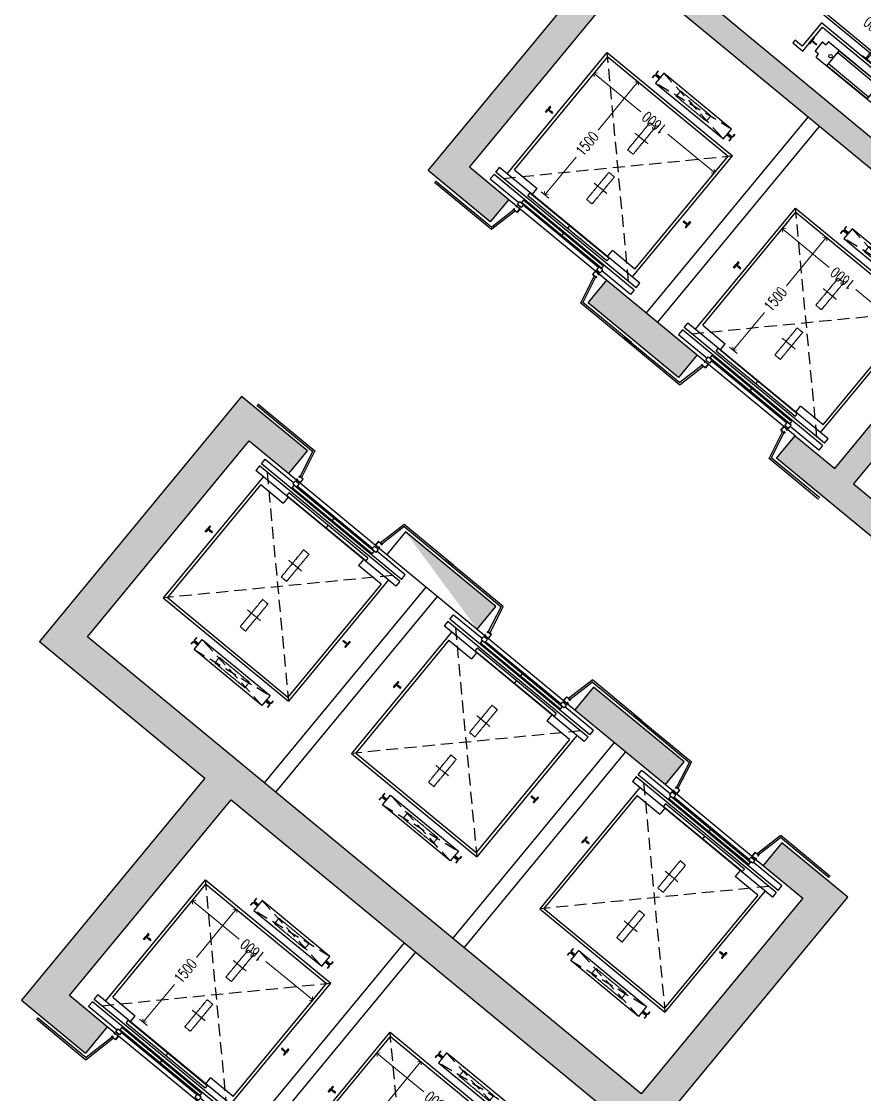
# Model space of a CAD drawing. Header units: millimetres. Extents: x 11689832 to 11802583, y 1023459 to 1173251.
# Drawn here: x 11719086 to 11727717, y 1114547 to 1125534 of the extents above; entities that cross this region are included whole.
import ezdxf
from ezdxf.enums import TextEntityAlignment as Align

# ---------------------------------------------------------------- set-up
doc = ezdxf.new("R2010")
doc.units = ezdxf.units.MM
doc.header["$MEASUREMENT"] = 0
for name, pattern in [('xref.asix of  podium$0$xref.asix of  podium$0$ACAD_ISO02W100', [15, 12, -3]), ('xref.asix of  podium$0$xref.asix of  podium$0$CENTERX2', [4, 2.5, -0.5, 0.5, -0.5]), ('xref.asix of  podium$0$xref.asix of  podium$0$HIDDEN', [0.375, 0.25, -0.125]), ('xref.asix of  podium$0$xref.asix of  podium$0$PHANTOMX2', [5, 2.5, -0.5, 0.5, -0.5, 0.5, -0.5])]:
    doc.linetypes.add(name, pattern=pattern)
doc.layers.get('0').update_dxf_attribs({"linetype": 'CONTINUOUS', "lineweight": 13})
doc.layers.get('Defpoints').update_dxf_attribs({"color": 5, "linetype": 'CONTINUOUS', "lineweight": 13})
doc.layers.add('KT-Net cot vach', color=6, linetype='CONTINUOUS')
doc.layers.add('thang may block', color=36, linetype='CONTINUOUS')
doc.layers.add('KT-Net thay', color=7, linetype='CONTINUOUS', lineweight=25)
doc.layers.add('KT-Vat lieu', color=250, linetype='CONTINUOUS', lineweight=9)
doc.styles.add('xref.asix of  podium$0$xref.asix of  podium$0$DIM', font='vnsimli.shx', dxfattribs={"width": 0.7})
doc.styles.add('xref.asix of  podium$0$xref.asix of  podium$0$ROMANS', font='ROMANS.SHX')
doc.styles.add('xref.asix of  podium$0$xref.asix of  podium$0$xref.N.Cot vach tang N2$0$DIM', font='vnsimli.shx', dxfattribs={"width": 0.7})
doc.dimstyles.new('xref.asix of  podium$0$xref.asix of  podium$0$CCU 1-100 A1', dxfattribs={"dimscale": 100, "dimtxt": 2.2, "dimasz": 1, "dimexe": 1, "dimexo": 0, "dimgap": 1, "dimtad": 1, "dimdec": 0, "dimdsep": 46, "dimtxsty": 'xref.asix of  podium$0$xref.asix of  podium$0$DIM', "dimblk1": 'xref.asix of  podium$0$xref.asix of  podium$0$_ARCHTICK', "dimblk2": 'xref.asix of  podium$0$xref.asix of  podium$0$_ARCHTICK', "dimsah": 1, "dimcen": 0, "dimdle": 1, "dimclrd": 256, "dimclre": 256, "dimclrt": 31, "dimadec": 0, "dimazin": 0, "dimtfac": 1, "dimtdec": 0, "dimtix": 1, "dimtmove": 2, "dimatfit": 3, "dimldrblk": 'xref.asix of  podium$0$xref.asix of  podium$0$_ARCHTICK', "dimfxl": 8, "dimtolj": 1, "dimarcsym": 0})
doc.dimstyles.new('xref.asix of  podium$0$xref.asix of  podium$0$xref.N.Cot vach tang N2$0$CCU 1-100 A1', dxfattribs={"dimscale": 100, "dimtxt": 2.2, "dimasz": 1, "dimexe": 1, "dimexo": 0, "dimgap": 1, "dimtad": 1, "dimdec": 0, "dimdsep": 46, "dimtxsty": 'xref.asix of  podium$0$xref.asix of  podium$0$xref.N.Cot vach tang N2$0$DIM', "dimblk1": 'xref.asix of  podium$0$xref.asix of  podium$0$xref.N.Cot vach tang N2$0$_ARCHTICK', "dimblk2": 'xref.asix of  podium$0$xref.asix of  podium$0$xref.N.Cot vach tang N2$0$_ARCHTICK', "dimsah": 1, "dimcen": 0, "dimdle": 1, "dimclrd": 256, "dimclre": 256, "dimclrt": 31, "dimadec": 0, "dimazin": 0, "dimtfac": 1, "dimtdec": 0, "dimtix": 1, "dimtmove": 2, "dimatfit": 3, "dimldrblk": 'xref.asix of  podium$0$xref.asix of  podium$0$xref.N.Cot vach tang N2$0$_ARCHTICK', "dimfxl": 8, "dimtolj": 1, "dimarcsym": 0})

# ---------------------------------------------------------------- blocks, each defined once
blk = doc.blocks.new('xref.asix of  podium$0$xref.asix of  podium$0$_Open90')
at = {"color": 0, "linetype": 'ByBlock', "lineweight": -2}
for p, q in [((0, 0), (-1, 0)), ((-0.5, 0.5), (0, 0)), ((0, 0), (-0.5, -0.5))]:
    blk.add_line(p, q, dxfattribs=at)
blk = doc.blocks.new('*D62')
at = {"layer": 'Defpoints', "color": 5, "transparency": 16777216}
for p, q in [((-2230, 1494), (-2230, 1596)), ((-2180, 1546), (-1728, 1546)), ((-780, 1546), (-1372, 1546)), ((-730, 1457), (-730, 1596))]:
    blk.add_line(p, q, dxfattribs=at)
at = {"layer": 'Defpoints', "color": 0, "transparency": 16777216}
for p in [(-2230, 1546), (-2230, 1494, 0), (-730, 1457, 0)]:
    blk.add_point(p, dxfattribs=at)
at = {"layer": 'Defpoints', "color": 5, "transparency": 16777216, "xscale": 50, "yscale": 50, "zscale": 50}
for p, rotation in [((-2230, 1546), 180.0000000533608), ((-730, 1546), 5.336083575002704e-08)]:
    blk.add_blockref('xref.asix of  podium$0$xref.asix of  podium$0$_Open90', p, dxfattribs=dict(at, rotation=rotation))
at = {"layer": 'Defpoints', "color": 5, "transparency": 16777216, "insert": (-1550, 1546), "char_height": 110, "attachment_point": 5, "rotation": 0, "style": 'xref.asix of  podium$0$xref.asix of  podium$0$DIM'}
blk.add_mtext('\\A1;1500', dxfattribs=at)
blk = doc.blocks.new('xref.asix of  podium$0$xref.asix of  podium$0$_ARCHTICK')
at = {"color": 0, "linetype": 'ByBlock', "const_width": 0.15}
blk.add_lwpolyline([(-0.5, -0.5), (0.5, 0.5)], dxfattribs=at)
blk = doc.blocks.new('*D63')
at = {"layer": 'Defpoints', "color": 5, "transparency": 16777216}
for p, q in [((-879, 1950), (-1000, 1950)), ((-950, 1900), (-950, 1328)), ((-950, 400), (-950, 972)), ((-879, 350), (-1000, 350))]:
    blk.add_line(p, q, dxfattribs=at)
at = {"layer": 'Defpoints', "color": 0, "transparency": 16777216}
for p in [(-879, 1950, 0), (-950, 350), (-879, 350, 0)]:
    blk.add_point(p, dxfattribs=at)
at = {"layer": 'Defpoints', "color": 5, "transparency": 16777216, "xscale": 50, "yscale": 50, "zscale": 50}
for p, rotation in [((-950, 1950), 90), ((-950, 350), 270)]:
    blk.add_blockref('xref.asix of  podium$0$xref.asix of  podium$0$_Open90', p, dxfattribs=dict(at, rotation=rotation))
at = {"layer": 'Defpoints', "color": 5, "transparency": 16777216, "insert": (-950, 1150), "char_height": 110, "attachment_point": 5, "rotation": 90, "style": 'xref.asix of  podium$0$xref.asix of  podium$0$DIM'}
blk.add_mtext('\\A1;1600', dxfattribs=at)
blk = doc.blocks.new('GFDGHGHFGEWRE')
at = {"layer": 'thang may block', "linetype": 'Continuous', "ltscale": 2}
for p, q in [((11725350, 1118423, 0), (11725924, 1117948, 0)), ((11725361, 1118436, 0), (11725945, 1117954, 0)), ((11725793, 1117691, 0), (11725924, 1117948, 0)), ((11725807, 1117679, 0), (11725946, 1117950, 0)), ((11725945, 1117954, 0), (11725943, 1117952, 0)), ((11725943, 1117952, 0), (11725946, 1117950, 0)), ((11725678, 1117721, 0), (11726680, 1116893, 0)), ((11726615, 1117012, 0), (11726854, 1117199, 0)), ((11726629, 1117000, 0), (11726857, 1117178, 0)), ((11726857, 1117197, 0), (11726854, 1117199, 0)), ((11726859, 1117200, 0), (11726857, 1117197, 0)), ((11727354, 1116767, 0), (11726857, 1117178, 0)), ((11727366, 1116781, 0), (11726859, 1117200, 0))]:
    blk.add_line(p, q, dxfattribs=at)
at = {"layer": 'thang may block', "linetype": 'Continuous', "ltscale": 2, "const_width": 2, "elevation": 0}
for points in [[(11725943, 1117952), (11725924, 1117948)], [(11726857, 1117197), (11726857, 1117178)]]:
    blk.add_lwpolyline(points, dxfattribs=at)
at = {"layer": 'thang may block', "linetype": 'Continuous', "ltscale": 2, "elevation": 0}
for points in [[(11725761, 1117665), (11725755, 1117657), (11725794, 1117625), (11725825, 1117664), (11725787, 1117696), (11725780, 1117688), (11725788, 1117682), (11725789, 1117683), (11725783, 1117688), (11725787, 1117693), (11725823, 1117664), (11725793, 1117628), (11725757, 1117657), (11725762, 1117663), (11725768, 1117657), (11725769, 1117659)], [(11726610, 1116964), (11726603, 1116957), (11726565, 1116989), (11726596, 1117027), (11726635, 1116995), (11726629, 1116988), (11726621, 1116994), (11726622, 1116995), (11726628, 1116990), (11726633, 1116995), (11726597, 1117025), (11726567, 1116989), (11726603, 1116959), (11726607, 1116964), (11726601, 1116970), (11726602, 1116971)]]:
    blk.add_lwpolyline(points, close=True, dxfattribs=at)
blk = doc.blocks.new('xref.asix of  podium$0$xref.asix of  podium$0$xref.N.Cot vach tang N2$0$_Open90')
at = {"color": 0, "linetype": 'ByBlock', "lineweight": -2}
for p, q in [((0, 0), (-1, 0)), ((-0.5, 0.5), (0, 0)), ((0, 0), (-0.5, -0.5))]:
    blk.add_line(p, q, dxfattribs=at)
blk = doc.blocks.new('*D66')
at = {"layer": 'Defpoints', "color": 0, "transparency": 16777216}
for p in [(-424, -515), (-353, -515, 0), (-353, -2115, 0)]:
    blk.add_point(p, dxfattribs=at)
at = {"layer": 'thang may block', "color": 5, "transparency": 16777216}
for p, q in [((-353, -515), (-474, -515)), ((-424, -565), (-424, -1155)), ((-424, -2065), (-424, -1512)), ((-353, -2115), (-474, -2115))]:
    blk.add_line(p, q, dxfattribs=at)
at = {"layer": 'thang may block', "color": 5, "transparency": 16777216, "xscale": 50, "yscale": 50, "zscale": 50}
for p, rotation in [((-424, -515), 90), ((-424, -2115), 270)]:
    blk.add_blockref('xref.asix of  podium$0$xref.asix of  podium$0$xref.N.Cot vach tang N2$0$_Open90', p, dxfattribs=dict(at, rotation=rotation))
at = {"layer": 'thang may block', "color": 5, "transparency": 16777216, "insert": (-424, -1333), "char_height": 110, "attachment_point": 5, "rotation": 90, "style": 'xref.asix of  podium$0$xref.asix of  podium$0$xref.N.Cot vach tang N2$0$DIM'}
blk.add_mtext('\\A1;1600', dxfattribs=at)
blk = doc.blocks.new('xref.asix of  podium$0$xref.asix of  podium$0$xref.N.Cot vach tang N2$0$_ARCHTICK')
at = {"color": 0, "linetype": 'ByBlock', "const_width": 0.15}
blk.add_lwpolyline([(-0.5, -0.5), (0.5, 0.5)], dxfattribs=at)
blk = doc.blocks.new('*D65')
at = {"layer": 'Defpoints', "color": 0, "transparency": 16777216}
for p in [(-2310, -615), (-210, -615), (-2310, -827)]:
    blk.add_point(p, dxfattribs=at)
at = {"layer": 'thang may block', "color": 5, "transparency": 16777216}
for p, q in [((-2310, -615), (-2310, -877)), ((-210, -615), (-210, -877)), ((-260, -827), (-2260, -827))]:
    blk.add_line(p, q, dxfattribs=at)
at = {"layer": 'thang may block', "color": 5, "transparency": 16777216, "xscale": 50, "yscale": 50, "zscale": 50}
for p, rotation in [((-2310, -827), 180.0000001067217), ((-210, -827), 1.067216715000541e-07)]:
    blk.add_blockref('xref.asix of  podium$0$xref.asix of  podium$0$xref.N.Cot vach tang N2$0$_Open90', p, dxfattribs=dict(at, rotation=rotation))
at = {"layer": 'thang may block', "color": 5, "transparency": 16777216, "insert": (-1260, -722), "char_height": 110, "attachment_point": 5, "rotation": 0, "style": 'xref.asix of  podium$0$xref.asix of  podium$0$xref.N.Cot vach tang N2$0$DIM'}
blk.add_mtext('\\A1;2100', dxfattribs=at)
blk = doc.blocks.new('xref.asix of  podium$0$xref.asix of  podium$0$TM 1000kg')
at = {"layer": 'thang may block', "linetype": 'Continuous', "ltscale": 2}
for p, q in [((-2460, 2080, 0), (-2460, 1700, 0)), ((-2400, 2080, 0), (-2460, 2080, 0)), ((-2400, 220, 0), (-2400, 2080, 0)), ((-2370, 220, 0), (-2370, 2080, 0)), ((-2370, 2080, 0), (-2310, 2080, 0)), ((-2310, 220, 0), (-2310, 2080, 0)), ((-2310, 1981, 0), (-700, 1981, 0)), ((-700, 1981, 0), (-700, 319, 0)), ((-2230, 1950, 0), (-730, 1950, 0)), ((-2230, 1950, 0), (-2230, 1650, 0)), ((-730, 1950, 0), (-730, 350, 0)), ((-2455, 650, 0), (-2455, 1650, 0)), ((-2441.3, 620, 0), (-2441.3, 1680, 0)), ((-2411, 1680, 0), (-2441.3, 1680, 0)), ((-2411, 620, 0), (-2411, 1680, 0)), ((-2348, 625, 0), (-2348, 1675, 0)), ((-2348, 1675, 0), (-2314, 1675, 0)), ((-2314, 625, 0), (-2314, 1675, 0)), ((-2310, 1650, 0), (-2230, 1650, 0)), ((-2411, 1150, 0), (-2441.3, 1150, 0)), ((-2314, 1150, 0), (-2348, 1150, 0)), ((-2460, 220, 0), (-2460, 600, 0)), ((-2411, 620, 0), (-2441.3, 620, 0)), ((-2348, 625, 0), (-2314, 625, 0)), ((-2310, 650, 0), (-2230, 650, 0)), ((-2230, 350, 0), (-2230, 650, 0)), ((-2230, 350, 0), (-730, 350, 0)), ((-2400, 220, 0), (-2460, 220, 0)), ((-2370, 220, 0), (-2310, 220, 0)), ((-2310, 319, 0), (-700, 319, 0))]:
    blk.add_line(p, q, dxfattribs=at)
at = {"layer": 'thang may block', "linetype": 'xref.asix of  podium$0$xref.asix of  podium$0$HIDDEN', "ltscale": 500}
for p, q in [((-2370, 1981, 0), (-700, 319, 0)), ((-2370, 319, 0), (-700, 1981, 0)), ((-495, 1400, 0), (-625, 500, 0)), ((-495, 500, 0), (-625, 1400, 0))]:
    blk.add_line(p, q, dxfattribs=at)
at = {"layer": 'thang may block', "linetype": 'Continuous'}
for p, q in [((-1572.5, 2077, 0), (-1572.5, 2082, 0)), ((-1572.5, 2082, 0), (-1535, 2082, 0)), ((-1569.5, 2074, 0), (-1540.1, 2070.9, 0)), ((-1540, 2021, 0), (-1540, 2050, 0)), ((-1539, 2020, 0), (-1535, 2020, 0)), ((-1537.1, 2054.1, 0), (-1537.1, 2067.9, 0)), ((-1497.5, 2082, 0), (-1535, 2082, 0)), ((-1531, 2020, 0), (-1535, 2020, 0)), ((-1532.9, 2054.1, 0), (-1532.9, 2067.9, 0)), ((-1530, 2021, 0), (-1530, 2050, 0)), ((-1500.5, 2074, 0), (-1529.9, 2070.9, 0)), ((-1497.5, 2077, 0), (-1497.5, 2082, 0)), ((-603.5, 1460, 0), (-574.4, 1460, 0)), ((-603.5, 1456.8, 0), (-603.5, 1460, 0)), ((-603.5, 1456.8, 0), (-574.4, 1456.8, 0)), ((-568.2, 1406.2, 0), (-568.2, 1450.6, 0)), ((-565, 1406.2, 0), (-565, 1450.6, 0)), ((-555, 1406.2, 0), (-555, 1450.6, 0)), ((-551.8, 1406.2, 0), (-551.8, 1450.6, 0)), ((-516.5, 1460, 0), (-545.6, 1460, 0)), ((-516.5, 1456.8, 0), (-545.6, 1456.8, 0)), ((-516.5, 1456.8, 0), (-516.5, 1460, 0)), ((-558, 1403.2, 0), (-562, 1403.2, 0)), ((-558, 1400, 0), (-562, 1400, 0)), ((-603.5, 443.2, 0), (-574.4, 443.2, 0)), ((-603.5, 440, 0), (-574.4, 440, 0)), ((-568.2, 493.8, 0), (-568.2, 449.4, 0)), ((-565, 493.8, 0), (-565, 449.4, 0)), ((-558, 500, 0), (-562, 500, 0)), ((-558, 496.8, 0), (-562, 496.8, 0)), ((-555, 493.8, 0), (-555, 449.4, 0)), ((-551.8, 493.8, 0), (-551.8, 449.4, 0)), ((-516.5, 443.2, 0), (-545.6, 443.2, 0)), ((-516.5, 440, 0), (-545.6, 440, 0)), ((-1572.5, 223, 0), (-1572.5, 218, 0)), ((-1569.5, 226, 0), (-1540.1, 229.1, 0)), ((-1540, 279, 0), (-1540, 250, 0)), ((-1539, 280, 0), (-1535, 280, 0)), ((-1537.1, 245.9, 0), (-1537.1, 232.1, 0)), ((-1531, 280, 0), (-1535, 280, 0)), ((-1532.9, 245.9, 0), (-1532.9, 232.1, 0)), ((-1530, 279, 0), (-1530, 250, 0)), ((-1500.5, 226, 0), (-1529.9, 229.1, 0)), ((-1497.5, 223, 0), (-1497.5, 218, 0)), ((-1572.5, 218, 0), (-1535, 218, 0)), ((-1497.5, 218, 0), (-1535, 218, 0))]:
    blk.add_line(p, q, dxfattribs=at)
at = {"layer": 'thang may block', "linetype": 'xref.asix of  podium$0$xref.asix of  podium$0$CENTERX2'}
for p, q in [((-1815, 1236, 0), (-1815, 1066.7, 0)), ((-1155, 1236, 0), (-1155, 1066.7, 0))]:
    blk.add_line(p, q, dxfattribs=at)
at = {"layer": 'thang may block', "linetype": 'Continuous', "ltscale": 2, "elevation": 0}
for points in [[(-2485, 1700), (-2445, 1700), (-2445, 1650), (-2485, 1650)], [(-495, 1400), (-625, 1400), (-625, 500), (-495, 500)], [(-2485, 600), (-2445, 600), (-2445, 650), (-2485, 650)]]:
    blk.add_lwpolyline(points, close=True, dxfattribs=at)
at = {"layer": 'thang may block', "linetype": 'xref.asix of  podium$0$xref.asix of  podium$0$PHANTOMX2', "elevation": 0}
for points in [[(-1635, 1186), (-1635, 1114), (-1995, 1114), (-1995, 1186)], [(-975, 1186), (-975, 1114), (-1335, 1114), (-1335, 1186)], [(-524, 1150), (-524, 750), (-596, 750), (-596, 1150)]]:
    blk.add_lwpolyline(points, close=True, dxfattribs=at)
at = {"layer": 'thang may block', "linetype": 'Continuous'}
for centre, radius, start, end in [((-1569.5, 2077, 0), 3, 180, 270), ((-1540.1, 2067.9, 0), 3, 0, 90), ((-1542.3, 2054.7, 0), 5.25, 295.66972, 353.31728), ((-1539, 2021, 0), 1, 180, 270), ((-1529.9, 2067.9, 0), 3, 90, 180), ((-1527.7, 2054.7, 0), 5.25, 186.68272, 244.33028), ((-1531, 2021, 0), 1, 270, 0), ((-1500.5, 2077, 0), 3, 270, 0), ((-574.4, 1450.6, 0), 9.4, 0, 90), ((-574.4, 1450.6, 0), 6.2, 0, 90), ((-545.6, 1450.6, 0), 9.4, 90, 180), ((-545.6, 1450.6, 0), 6.2, 90, 180), ((-562, 1406.2, 0), 6.2, 180, 270), ((-562, 1406.2, 0), 3, 180, 270), ((-558, 1406.2, 0), 3, 270, 0), ((-558, 1406.2, 0), 6.2, 270, 0), ((-574.4, 449.4, 0), 6.2, 270, 0), ((-574.4, 449.4, 0), 9.4, 270, 0), ((-562, 493.8, 0), 6.2, 90, 180), ((-562, 493.8, 0), 3, 90, 180), ((-558, 493.8, 0), 6.2, 0, 90), ((-558, 493.8, 0), 3, 0, 90), ((-545.6, 449.4, 0), 9.4, 180, 270), ((-545.6, 449.4, 0), 6.2, 180, 270), ((-1569.5, 223, 0), 3, 90, 180), ((-1540.1, 232.1, 0), 3, 270, 0), ((-1539, 279, 0), 1, 90, 180), ((-1542.3, 245.3, 0), 5.25, 6.68272, 64.33028), ((-1527.7, 245.3, 0), 5.25, 115.66972, 173.31728), ((-1529.9, 232.1, 0), 3, 180, 270), ((-1531, 279, 0), 1, 0, 90), ((-1500.5, 223, 0), 3, 0, 90)]:
    blk.add_arc(centre, radius, start, end, dxfattribs=at)
at = {"layer": 'Defpoints', "color": 5}
for base, p1, p2, angle, picture, middle in [((-950.2, 350), (-879.1, 1950, 0), (-879.1, 350, 0), 90, '*D63', (-950.2, 1150)), ((-2230, 1545.8), (-730, 1457.2, 0), (-2230, 1494.3, 0), 180, '*D62', (-1550.1, 1545.8))]:
    dim = blk.add_linear_dim(base=base, p1=p1, p2=p2, angle=angle, dimstyle='xref.asix of  podium$0$xref.asix of  podium$0$CCU 1-100 A1', override={"dimscale": 50, "dimblk1": 'xref.asix of  podium$0$xref.asix of  podium$0$_Open90', "dimblk2": 'xref.asix of  podium$0$xref.asix of  podium$0$_Open90', "dimclrd": 5, "dimclre": 5, "dimclrt": 5, "dimlwd": 65535, "dimlwe": 65535}, dxfattribs=at)
    dim.commit()
    dim.dimension.update_dxf_attribs({"geometry": picture, "text_midpoint": middle, "dimtype": 128})
blk = doc.blocks.new('xref.asix of  podium$0$xref.asix of  podium$0$TMCC')
at = {"layer": 'thang may block', "linetype": 'Continuous', "ltscale": 2}
for p, q in [((-978.4, -106, 0), (-1789.6, -106, 0)), ((-1652, -306, 0), (-1652, -106, 0)), ((-1652, -106, 0), (-1118, -106, 0)), ((-1118, -106, 0), (-1118, -306, 0)), ((-2515, -215, 0), (-2515, -2440, 0)), ((-2465, -215, 0), (-2515, -215, 0)), ((-2465, -2440, 0), (-2465, -215, 0)), ((-1938.3, -164.8, 0), (-1932.3, -167.3, 0)), ((-1938.3, -247.2, 0), (-1938.3, -164.8, 0)), ((-1932.3, -167.3, 0), (-1930.1, -202.3, 0)), ((-1930.1, -209.8, 0), (-1932.3, -244.8, 0)), ((-1930.1, -202.3, 0), (-1905.4, -202.3, 0)), ((-1905.4, -209.8, 0), (-1930.1, -209.8, 0)), ((-1905.4, -202.3, 0), (-1895.4, -202, 0)), ((-1895.4, -210.5, 0), (-1905.4, -209.8, 0)), ((-1895.4, -202, 0), (-1870, -201.5, 0)), ((-1870, -210.5, 0), (-1895.4, -210.5, 0)), ((-1870, -201.5, 0), (-1870, -210.5, 0)), ((-1839.3, -261.4, 0), (-1839.3, -150.6, 0)), ((-1798.8, -146, 0), (-1834.7, -146, 0)), ((-1794.2, -141.4, 0), (-1794.2, -110.6, 0)), ((-1652, -281, 0), (-1652, -131, 0)), ((-1652, -131, 0), (-1118, -131, 0)), ((-1118, -131, 0), (-1118, -281, 0)), ((-973.8, -141.4, 0), (-973.8, -110.6, 0)), ((-933.9, -146, 0), (-969.2, -146, 0)), ((-929.3, -261.4, 0), (-929.3, -150.6, 0)), ((-900, -210.5, 0), (-900, -201.5, 0)), ((-900, -201.5, 0), (-874.6, -201.5, 0)), ((-874.6, -210, 0), (-900, -210.5, 0)), ((-874.6, -201.5, 0), (-864.6, -202.3, 0)), ((-864.6, -209.8, 0), (-874.6, -210, 0)), ((-864.6, -202.3, 0), (-840, -202.3, 0)), ((-840, -209.8, 0), (-864.6, -209.8, 0)), ((-840, -202.3, 0), (-837.8, -167.3, 0)), ((-837.8, -244.8, 0), (-840, -209.8, 0)), ((-837.8, -167.3, 0), (-831.8, -164.8, 0)), ((-831.8, -164.8, 0), (-831.8, -247.2, 0)), ((-1932.3, -244.8, 0), (-1938.3, -247.2, 0)), ((-1798.8, -266, 0), (-1834.7, -266, 0)), ((-1794.2, -301.4, 0), (-1794.2, -270.6, 0)), ((-978.4, -306, 0), (-1789.6, -306, 0)), ((-1118, -281, 0), (-1652, -281, 0)), ((-1118, -306, 0), (-1652, -306, 0)), ((-973.8, -301.4, 0), (-973.8, -270.6, 0)), ((-933.9, -266, 0), (-969.2, -266, 0)), ((-831.8, -247.2, 0), (-837.8, -244.8, 0)), ((-1439.5, -419, 0), (-1442, -411, 0)), ((-1442, -411, 0), (-1328, -411, 0)), ((-1390, -423, 0), (-1439.5, -419, 0)), ((-1390, -452, 0), (-1390, -423, 0)), ((-1330.5, -419, 0), (-1380, -423, 0)), ((-1380, -423, 0), (-1380, -452, 0)), ((-1328, -411, 0), (-1330.5, -419, 0)), ((-185, -490, 0), (-2310, -490, 0)), ((-2310, -490, 0), (-2310, -515, 0)), ((-210, -515, 0), (-2310, -515, 0)), ((-2310, -515, 0), (-2310, -715, 0)), ((-1393, -462, 0), (-1390, -452, 0)), ((-1393, -500, 0), (-1393, -462, 0)), ((-1377, -500, 0), (-1393, -500, 0)), ((-1380, -452, 0), (-1377, -462, 0)), ((-1377, -462, 0), (-1377, -500, 0)), ((-210, -2115, 0), (-210, -515, 0)), ((-185, -2140, 0), (-185, -490, 0)), ((-2510, -665, 0), (-2560, -665, 0)), ((-2560, -665, 0), (-2560, -715, 0)), ((-2560, -715, 0), (-2510, -715, 0)), ((-2555, -1815, 0), (-2555, -715, 0)), ((-2510, -715, 0), (-2510, -665, 0)), ((-2310, -715, 0), (-2385, -715, 0)), ((-1485, -1000, 0), (-1285, -1000, 0)), ((-1485, -1530, 0), (-1485, -1000, 0)), ((-1460, -1000, 0), (-1310, -1000, 0)), ((-1460, -1530, 0), (-1460, -1000, 0)), ((-1310, -1000, 0), (-1310, -1530, 0)), ((-1285, -1000, 0), (-1285, -1530, 0)), ((-1285, -1530, 0), (-1485, -1530, 0)), ((-1310, -1530, 0), (-1460, -1530, 0)), ((-2560, -1865, 0), (-2560, -1815, 0)), ((-2560, -1815, 0), (-2510, -1815, 0)), ((-2510, -1865, 0), (-2560, -1865, 0)), ((-2510, -1815, 0), (-2510, -1865, 0)), ((-2385, -1815, 0), (-2310, -1815, 0)), ((-2310, -1815, 0), (-2310, -2115, 0)), ((-2310, -2115, 0), (-210, -2115, 0)), ((-2310, -2115, 0), (-2310, -2140, 0)), ((-2310, -2140, 0), (-185, -2140, 0)), ((-1393, -2218, 0), (-1393, -2180, 0)), ((-1393, -2180, 0), (-1377, -2180, 0)), ((-1377, -2180, 0), (-1377, -2218, 0)), ((-1442, -2269, 0), (-1439.5, -2261, 0)), ((-1328, -2269, 0), (-1442, -2269, 0)), ((-1439.5, -2261, 0), (-1390, -2257, 0)), ((-1390, -2228, 0), (-1393, -2218, 0)), ((-1390, -2257, 0), (-1390, -2228, 0)), ((-1377, -2218, 0), (-1380, -2228, 0)), ((-1380, -2228, 0), (-1380, -2257, 0)), ((-1380, -2257, 0), (-1330.5, -2261, 0)), ((-1330.5, -2261, 0), (-1328, -2269, 0)), ((-2515, -2440, 0), (-2465, -2440, 0))]:
    blk.add_line(p, q, dxfattribs=at)
at = {"layer": 'thang may block', "linetype": 'xref.asix of  podium$0$xref.asix of  podium$0$ACAD_ISO02W100', "ltscale": 2}
for p, q in [((-185, -490, 0), (-2310, -2127.5, 0)), ((-185, -2140, 0), (-2310, -490, 0))]:
    blk.add_line(p, q, dxfattribs=at)
at = {"layer": 'thang may block', "linetype": 'Continuous', "ltscale": 2, "elevation": 0}
for points in [[(-1385, -411), (-796.8, -411), (-796.8, -100), (-701.8, -100), (-701.8, -65), (-831.8, -65), (-831.8, -381), (-1385, -381), (-1938.3, -381), (-1938.3, -65), (-2068.3, -65), (-2068.3, -100), (-1973.3, -100), (-1973.3, -411), (-1385, -411)], [(-2385, -2430), (-2385, -225), (-2435, -225), (-2435, -2430)], [(-2510, -715), (-2465, -715), (-2465, -1265), (-2510, -1265)], [(-2435, -715), (-2390, -715), (-2390, -1265), (-2435, -1265)], [(-2510, -1265), (-2465, -1265), (-2465, -1815), (-2510, -1815)], [(-2435, -1265), (-2390, -1265), (-2390, -1815), (-2435, -1815)], [(-1385, -2269), (-1210, -2269), (-1210, -2465), (-1385, -2465), (-1560, -2465), (-1560, -2269), (-1385, -2269)]]:
    blk.add_lwpolyline(points, close=True, dxfattribs=at)
for points in [[(-2495, -1265), (-2495, -715)], [(-2480, -1265), (-2480, -715)], [(-2420, -1265), (-2420, -715)], [(-2405, -1265), (-2405, -715)], [(-2495, -1815), (-2495, -1265)], [(-2480, -1815), (-2480, -1265)], [(-2420, -1815), (-2420, -1265)], [(-2405, -1815), (-2405, -1265)]]:
    blk.add_lwpolyline(points, dxfattribs=at)
at = {"layer": 'thang may block', "linetype": 'Continuous', "ltscale": 2}
for centre, radius in [((-1685, -206, 0), 14.5), ((-1085, -206, 0), 17.5)]:
    blk.add_circle(centre, radius, dxfattribs=at)
for centre, start, end in [((-1789.6, -110.6, 0), 90, 180), ((-978.4, -110.6, 0), 0, 90), ((-1834.7, -150.6, 0), 90, 180), ((-1798.8, -141.4, 0), 270, 0), ((-969.2, -141.4, 0), 180, 270), ((-933.9, -150.6, 0), 0, 90), ((-1834.7, -261.4, 0), 180, 270), ((-1798.8, -270.6, 0), 0, 90), ((-1789.6, -301.4, 0), 180, 270), ((-978.4, -301.4, 0), 270, 0), ((-969.2, -270.6, 0), 90, 180), ((-933.9, -261.4, 0), 270, 0)]:
    blk.add_arc(centre, 4.61, start, end, dxfattribs=at)
at = {"layer": 'thang may block', "linetype": 'Continuous', "ltscale": 2, "style": 'xref.asix of  podium$0$xref.asix of  podium$0$ROMANS', "width": 0.75}
for p in [(-2110, -595, 0), (-2110, -2035, 0)]:
    blk.add_text('COP', height=100, rotation=0, dxfattribs=at).set_placement(p, align=Align.MIDDLE)
at = {"layer": 'thang may block', "color": 5}
dim = blk.add_linear_dim(base=(-424.2, -515, 0), p1=(-353.1, -2115, 0), p2=(-353.1, -515, 0), angle=270, dimstyle='xref.asix of  podium$0$xref.asix of  podium$0$xref.N.Cot vach tang N2$0$CCU 1-100 A1', override={"dimscale": 50, "dimblk1": 'xref.asix of  podium$0$xref.asix of  podium$0$xref.N.Cot vach tang N2$0$_Open90', "dimblk2": 'xref.asix of  podium$0$xref.asix of  podium$0$xref.N.Cot vach tang N2$0$_Open90', "dimclrd": 5, "dimclre": 5, "dimclrt": 5, "dimlwd": 65535, "dimlwe": 65535}, dxfattribs=at)
dim.commit()
dim.dimension.update_dxf_attribs({"geometry": '*D66', "text_midpoint": (-424.2, -1333.3, 0), "dimtype": 128})
dim = blk.add_linear_dim(base=(-2310, -826.7, 0), p1=(-210, -615, 0), p2=(-2310, -615, 0), angle=180, dimstyle='xref.asix of  podium$0$xref.asix of  podium$0$xref.N.Cot vach tang N2$0$CCU 1-100 A1', override={"dimscale": 50, "dimblk1": 'xref.asix of  podium$0$xref.asix of  podium$0$xref.N.Cot vach tang N2$0$_Open90', "dimblk2": 'xref.asix of  podium$0$xref.asix of  podium$0$xref.N.Cot vach tang N2$0$_Open90', "dimclrd": 5, "dimclre": 5, "dimclrt": 5, "dimlwd": 65535, "dimlwe": 65535}, dxfattribs=at)
dim.commit()
dim.dimension.update_dxf_attribs({"geometry": '*D65', "text_midpoint": (-1260, -721.7, 0)})

msp = doc.modelspace()

# ---------------------------------------------------------------- hatches: boundary and pattern name
at = {"layer": 'KT-Vat lieu'}
h = msp.add_hatch(dxfattribs=at)
h.set_pattern_fill('BTCT', color=256, scale=40, angle=45)
h.set_pattern_definition([(95, (11806756.15, 1015288.92), (220.6208, 185.12283), [30, -330]), (40, (11806756.15, 1015288.92), (-251.99687, 173.50726), [24, -264]), (145.4514, (11806774.54, 1015304.35), (-31.3758, 358.6301), [25.4961, -280.45684]), (91.1842, (11806699.6, 1015345.5), (348.6772, 255.0455), [45, -495]), (141.6356, (11806728.64, 1015366.74), (-11.1596, 539.8847), [38.2441, -420.6852]), (36.1842, (11806699.6, 1015345.5), (-11.16, 539.8847), [36, -396]), (66, (11806742, 1015359.63), (282.70863, 54.953), [30, -330]), (11, (11806742, 1015359.63), (-136.28344, 273.9234), [24, -264]), (116.4514, (11806765.57, 1015364.2), (146.42545, 328.87625), [25.4961, -280.45684]), (82.5, (11806756.15, 1015288.92), (-90.717274, 97.59593), [0, -260.8, 0, -268, 0, -265]), (52.5, (11806756.15, 1015288.92), (-37.14918, 185.96378), [0, -152.8, 0, -254.8, 0, -101]), (12.5, (11806693.08, 1015225.85), (157.36727, 144.608305), [0, -100, 0, -312, 0, -414]), (2.5, (11806664.8, 1015197.56), (136.636, 193.26392), [0, -130, 0, -207.2, 0, -294]), (90, (11806756.15, 1015288.92), (-150, 0), []), (90, (11806806.15, 1015338.92), (-150, 0), [])])
h.paths.add_polyline_path([(11725813, 1121889.1), (11726004.1, 1122120.4), (11725078.8, 1122884.5), (11724887.8, 1122653.2)], flags=17)
h.paths.add_polyline_path([(11735360.5, 1121396.9), (11735591.8, 1121205.9), (11735973.9, 1121668.5), (11735742.5, 1121859.6)])
h.paths.add_polyline_path([(11735591.8, 1121205.9), (11735360.5, 1121396.9), (11730263.2, 1115224.6), (11728142.8, 1116975.7), (11731743.7, 1121336), (11731011.2, 1121941), (11730852, 1121748.2), (11731391.7, 1121302.5), (11729608.8, 1119143.5), (11727604, 1120799.1), (11729387, 1122958.1), (11729849.6, 1122576), (11730008.8, 1122768.8), (11728659.4, 1123883.1), (11729041.5, 1124345.7), (11728810.2, 1124536.8), (11728300.8, 1123919.9), (11726141.8, 1125702.9), (11727956.6, 1127900.4), (11730115.6, 1126117.4), (11729638, 1125539.1), (11729869.3, 1125348.1), (11730537.9, 1126157.7), (11727260.9, 1128864), (11727069.9, 1128632.7), (11727725.3, 1128091.4), (11725910.5, 1125893.9), (11725255.1, 1126435.2), (11723249.3, 1124006.3), (11723885.4, 1123481), (11724076.4, 1123712.3), (11723671.6, 1124046.6), (11725327.2, 1126051.4), (11729066.8, 1122963), (11727411.3, 1120958.3), (11727006.4, 1121292.6), (11726815.4, 1121061.3), (11729417.7, 1118912.2), (11727790.8, 1116942.1), (11730335.3, 1114840.8)])
h = msp.add_hatch(dxfattribs=at)
h.set_pattern_fill('1BETONG2-BOP', color=256, scale=50, pattern_type=2)
h.set_pattern_definition([(10.4488, (11698950.5, 1113271.28), (256.5447, -252.5566), [37.5, -412.5]), (315.4488, (11698950.5, 1113271.28), (185.993, 334.1673), [30, -330]), (60.9002, (11698971.88, 1113250.23), (442.538, 81.6104), [31.87, -350.571]), (6.633, (11699014.17, 1113348.4), (358.753, -403.604), [56.25, -618.75]), (57.0844, (11699044.07, 1113314.75), (670.482, 77.969), [47.805, -525.8565]), (311.633, (11699014.2, 1113348.4), (670.482, 77.969), [45, -495]), (341.4488, (11699036.8, 1113297.27), (101.9372, -345.2663), [37.5, -412.5]), (186.4488, (11699036.8, 1113297.27), (142.6476, -354.842), [30, -330]), (31.9002, (11699045.3, 1113268.5), (426.618, -143.1685), [31.87, -350.571]), (27.94883, (11698950.5, 1113271.28), (33.6139, 163.1308), [0, -326, 0, -335, 0, -331.25]), (324.9488, (11698950.5, 1113271.28), (230.2583, 56.3262), [0, -191, 0, -318.5, 0, -126.25]), (287.94883, (11698864.53, 1113342.28), (198.62244, -178.6558), [0, -125, 0, -390, 0, -517.5]), (277.9488, (11698825.97, 1113374.12), (256.7064, -147.0836), [0, -162.5, 0, -259, 0, -367.5]), (275.4488, (11698950.5, 1113271.28), (211.5398, 20.1783), []), (275.4488, (11698989.5, 1113318.5), (211.5398, 20.1783), [])])
h.paths.add_polyline_path([(11724752.6, 1118485), (11725677.9, 1117720.8), (11725868.9, 1117952.2), (11724943.7, 1118716.3)], flags=17)
h.paths.add_polyline_path([(11719269.5, 1119187.2), (11720964.2, 1117787.7), (11719085.8, 1115513), (11719741.2, 1114971.8), (11719964, 1115241.7), (11719578.5, 1115560), (11721234.1, 1117564.8), (11726785.3, 1112980.4), (11725129.7, 1110975.7), (11724744.6, 1111293.7), (11724521.7, 1111023.8), (11725176.7, 1110482.9), (11727278, 1113027.4), (11725699.4, 1114331.1), (11727546, 1116567.2), (11726871.3, 1117124.4), (11726680.3, 1116893), (11727085.1, 1116558.7), (11725429.5, 1114554), (11719762.2, 1119234.2), (11721417.8, 1121239), (11721822.6, 1120904.7), (11722013.7, 1121136), (11721339, 1121693.2)])
h.paths.add_polyline_path([(11723742.2, 1112121.5), (11722855.5, 1112853.8), (11722632.6, 1112583.9), (11723519.3, 1111851.6)], flags=17)
h.paths.add_polyline_path([(11721853.1, 1113681.6), (11720966.4, 1114413.9), (11720743.5, 1114144), (11721630.2, 1113411.7)], flags=17)
edge = h.paths.add_edge_path(flags=17)
edge.add_line((11723941.3, 1119544.1), (11723016, 1120308.2))
edge.add_line((11722825, 1120076.9), (11723750.3, 1119312.8))
edge.add_line((11723016, 1120308.2), (11722825, 1120076.9))
edge.add_line((11723750.3, 1119312.8), (11723941.3, 1119544.1))

# ---------------------------------------------------------------- linework, layer by layer
at = {"layer": 'KT-Net cot vach'}
for p, q in [((11724887.8, 1122653.2), (11725078.8, 1122884.5)), ((11725078.8, 1122884.5), (11726004.1, 1122120.4)), ((11725813, 1121889.1), (11724887.8, 1122653.2)), ((11726004.1, 1122120.4), (11725813, 1121889.1)), ((11721339, 1121693.2), (11719269.5, 1119187.2)), ((11722013.7, 1121136), (11721339, 1121693.2)), ((11719762.2, 1119234.2), (11721417.8, 1121239)), ((11721417.8, 1121239), (11721822.6, 1120904.7)), ((11721822.6, 1120904.7), (11722013.7, 1121136)), ((11723016, 1120308.2), (11722825, 1120076.9)), ((11723941.3, 1119544.1), (11723016, 1120308.2)), ((11722825, 1120076.9), (11723750.3, 1119312.8)), ((11723750.3, 1119312.8), (11723941.3, 1119544.1)), ((11725429.5, 1114554), (11719762.2, 1119234.2)), ((11719269.5, 1119187.2), (11720964.2, 1117787.7)), ((11724943.7, 1118716.3), (11724752.6, 1118485)), ((11725868.9, 1117952.2), (11724943.7, 1118716.3)), ((11724752.6, 1118485), (11725677.9, 1117720.8)), ((11725677.9, 1117720.8), (11725868.9, 1117952.2)), ((11720964.2, 1117787.7), (11719085.8, 1115513)), ((11719578.5, 1115560), (11721234.1, 1117564.8)), ((11721234.1, 1117564.8), (11726785.3, 1112980.4)), ((11726871.3, 1117124.4), (11726680.3, 1116893)), ((11727546, 1116567.2), (11726871.3, 1117124.4)), ((11726680.3, 1116893), (11727085.1, 1116558.7)), ((11727085.1, 1116558.7), (11725429.5, 1114554)), ((11725699.4, 1114331.1), (11727546, 1116567.2)), ((11719085.8, 1115513), (11719741.2, 1114971.8)), ((11719964, 1115241.7), (11719578.5, 1115560)), ((11719964, 1115241.7), (11719741.2, 1114971.8))]:
    msp.add_line(p, q, dxfattribs=at)
for points in [[(11723885.4, 1123481), (11723249.3, 1124006.3), (11725255.1, 1126435.2)], [(11729417.7, 1118912.2), (11726815.4, 1121061.3), (11727006.4, 1121292.6), (11727411.3, 1120958.3), (11729066.8, 1122963), (11725327.2, 1126051.4), (11723671.6, 1124046.6), (11724076.4, 1123712.3), (11723885.4, 1123481)], [(11726141.8, 1125702.9), (11728300.8, 1123919.9)], [(11729387, 1122958.1), (11727604, 1120799.1), (11729608.8, 1119143.5)]]:
    msp.add_lwpolyline(points, dxfattribs=at)
at = {"layer": 'KT-Net thay'}
for p, q in [((11725483.6, 1122550.2, 0), (11727139.2, 1124555, 0)), ((11725599.3, 1122454.7, 0), (11727254.9, 1124459.4, 0)), ((11721574.2, 1117737.8, 0), (11723229.8, 1119742.6, 0)), ((11721689.9, 1117642.3, 0), (11723345.5, 1119647.1, 0)), ((11723501.9, 1116145.9, 0), (11725157.4, 1118150.7, 0)), ((11723617.5, 1116050.4, 0), (11725273.1, 1118055.1, 0)), ((11721351.9, 1114095.5, 0), (11723007.5, 1116100.2, 0)), ((11721467.6, 1114000, 0), (11723123.2, 1116004.7, 0))]:
    msp.add_line(p, q, dxfattribs=at)
at = {"layer": 'thang may block'}
for p, q in [((11719238.2, 1115322.3), (11719745.4, 1114903.4)), ((11719249.7, 1115336.2), (11719747.5, 1114925)), ((11720966.4, 1114413.9), (11719964, 1115241.7)), ((11720014.9, 1115134.8), (11719747.5, 1114925)), ((11720029.1, 1115123), (11719749.6, 1114903.8)), ((11719745.4, 1114903.4), (11719747.3, 1114905.8)), ((11719747.3, 1114905.8), (11719749.6, 1114903.8))]:
    msp.add_line(p, q, dxfattribs=at)
at = {"layer": 'thang may block', "ltscale": 2}
msp.add_lwpolyline([(11720034.8, 1115170.3), (11720041.1, 1115178), (11720079.7, 1115146.1), (11720047.8, 1115107.6), (11720009.3, 1115139.4), (11720015.6, 1115147.1), (11720023.4, 1115140.8), (11720022.3, 1115139.5), (11720015.9, 1115144.9), (11720011.5, 1115139.6), (11720047.6, 1115109.8), (11720077.4, 1115145.9), (11720041.3, 1115175.7), (11720037, 1115170.5), (11720043.5, 1115165.1), (11720042.5, 1115163.9)], close=True, dxfattribs=at)
at = {"layer": 'thang may block', "const_width": 2}
msp.add_lwpolyline([(11719747.3, 1114905.8), (11719747.5, 1114925)], dxfattribs=at)

# ---------------------------------------------------------------- block references
at = {"layer": 'KT-Net cot vach', "xscale": -1, "rotation": 100.8976534756964}
for p in [(10604840.1, 12849245.7, 0), (10606767.8, 12847653.8, 0)]:
    msp.add_blockref('GFDGHGHFGEWRE', p, dxfattribs=at)
at = {"layer": 'KT-Net cot vach'}
for p in [(-3855.3, 3183.8), (-1927.6, 1591.9), (0, 0)]:
    msp.add_blockref('GFDGHGHFGEWRE', p, dxfattribs=at)
at = {"layer": 'thang may block'}
for name, p, rotation in [('xref.asix of  podium$0$xref.asix of  podium$0$TMCC', (11726400.9, 1125710.6, 0), 140.4488270598706), ('xref.asix of  podium$0$xref.asix of  podium$0$TM 1000kg', (11727055.8, 1124494.6, 0), 50.4689621673074), ('xref.asix of  podium$0$xref.asix of  podium$0$TM 1000kg', (11728983.5, 1122902.7, 0), 50.4689621673074), ('xref.asix of  podium$0$xref.asix of  podium$0$TM 1000kg', (11722943.4, 1116024, 0), 50.4689621673074), ('xref.asix of  podium$0$xref.asix of  podium$0$TM 1000kg', (11724832.5, 1114463.9, 0), 50.4689621673074)]:
    msp.add_blockref(name, p, dxfattribs=dict(at, rotation=rotation))
at = {"layer": 'thang may block', "xscale": -1, "rotation": 50.44882673720985}
for p in [(11721618.6, 1117830.9, 0), (11723546.3, 1116238.9, 0), (11725473.9, 1114647, 0)]:
    msp.add_blockref('xref.asix of  podium$0$xref.asix of  podium$0$TM 1000kg', p, dxfattribs=at)

doc.saveas('drawing.dxf')
